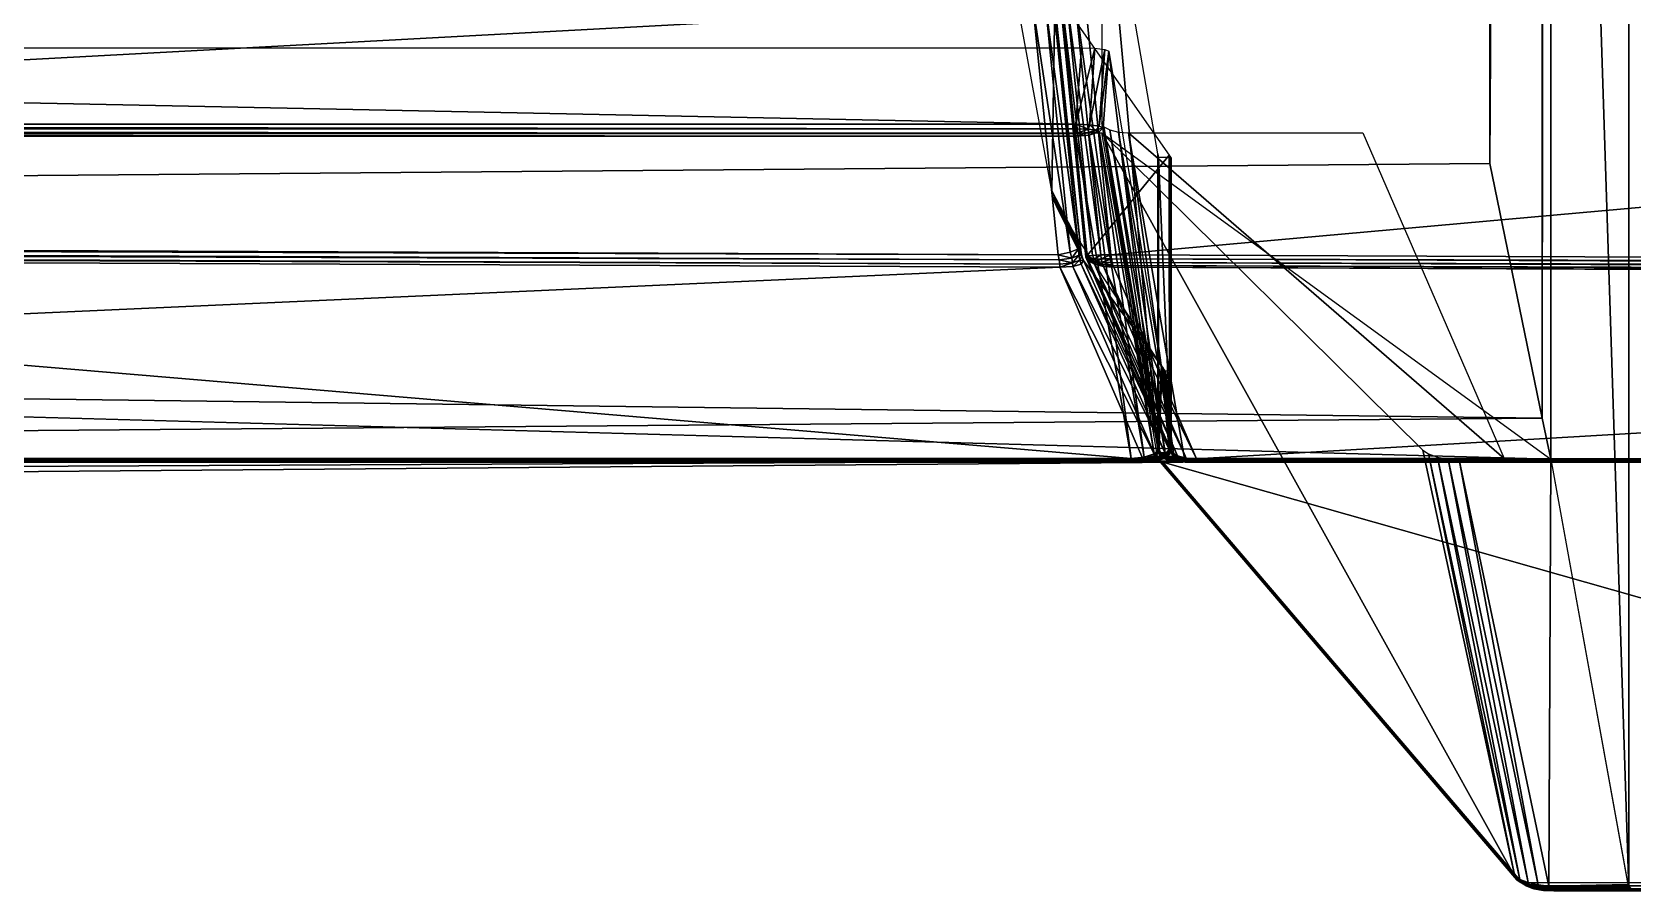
# Model space of a CAD drawing. Extents: x -2.99 to 2.93, y -1.11 to 1.11.
# Drawn here: x 1.1845 to 1.5378, y -1.1092 to -0.9196 of the extents above; entities that cross this region are included whole.
import ezdxf

# ---------------------------------------------------------------- set-up
doc = ezdxf.new("R2010")
doc.units = 0
doc.header["$MEASUREMENT"] = 0
doc.layers.get('0').update_dxf_attribs({"linetype": 'CONTINUOUS'})

msp = doc.modelspace()

# ---------------------------------------------------------------- linework, layer by layer
for points in [[(1.51971, 1.01383, 0.43063), (1.51779, 1.00484, 0.40855), (1.51779, -1.00484, 0.40855)], [(1.51971, 1.01383, 0.43063), (1.51779, -1.00484, 0.40855), (1.51971, -1.01383, 0.43063)], [(1.51779, 1.00484, 0.40855), (1.50624, 0.94859, 0.29176), (1.50624, -0.94859, 0.29176)], [(1.51779, 1.00484, 0.40855), (1.50624, -0.94859, 0.29176), (1.51779, -1.00484, 0.40855)], [(1.50624, 0.94859, 0.29176), (-1.17721, 0.97062, 0.34504), (-1.17721, -0.97062, 0.34504)], [(1.50624, 0.94859, 0.29176), (-1.17721, -0.97062, 0.34504), (1.50624, -0.94859, 0.29176)], [(1.5369, -1.10882, 0.59795), (1.5369, -0.67006, 0.59795), (1.51971, -0.57507, 0.43063)], [(1.5369, -1.10882, 0.59795), (1.51971, -0.57507, 0.43063), (1.51971, -1.01383, 0.43063)], [(1.77779, -1.10882, 1.03593), (1.77779, -0.67006, 1.03593), (1.5369, -0.67006, 0.59795)], [(1.77779, -1.10882, 1.03593), (1.5369, -0.67006, 0.59795), (1.5369, -1.10882, 0.59795)], [(0.4503, -0.76635, 1.88542), (2.13932, -0.93229, 1.33056), (0.44778, -0.74921, 1.87956)], [(0.44972, -0.76736, 1.88561), (2.14184, -0.94943, 1.33642), (0.4503, -0.76635, 1.88542)], [(0.45009, -0.76721, 1.88587), (2.14205, -0.94925, 1.33709), (0.45068, -0.76619, 1.88604)], [(0.4503, -0.76635, 1.88542), (2.14184, -0.94943, 1.33642), (2.13932, -0.93229, 1.33056)], [(2.13796, -0.95133, 1.33572), (0.44642, -0.76825, 1.88472), (0.40892, -0.76825, 1.87261)], [(2.13796, -0.95133, 1.33572), (0.40892, -0.76825, 1.87261), (2.10046, -0.95133, 1.32361)], [(0.44524, -0.76868, 1.88521), (2.14125, -0.95147, 1.33592), (0.44786, -0.76822, 1.88553)], [(0.44524, -0.76868, 1.88521), (2.13984, -0.95209, 1.33521), (2.14125, -0.95147, 1.33592)], [(0.44642, -0.76825, 1.88472), (2.14001, -0.95104, 1.3364), (0.44853, -0.76797, 1.88538)], [(0.44642, -0.76825, 1.88472), (2.13796, -0.95133, 1.33572), (2.14001, -0.95104, 1.3364)], [(0.44786, -0.76822, 1.88553), (2.14198, -0.95051, 1.33635), (0.44972, -0.76736, 1.88561)], [(0.44786, -0.76822, 1.88553), (2.14125, -0.95147, 1.33592), (2.14198, -0.95051, 1.33635)], [(0.44853, -0.76797, 1.88538), (2.14151, -0.95028, 1.3369), (0.45009, -0.76721, 1.88587)], [(0.44853, -0.76797, 1.88538), (2.14001, -0.95104, 1.3364), (2.14151, -0.95028, 1.3369)], [(0.44972, -0.76736, 1.88561), (2.14198, -0.95051, 1.33635), (2.14184, -0.94943, 1.33642)], [(0.45009, -0.76721, 1.88587), (2.14151, -0.95028, 1.3369), (2.14205, -0.94925, 1.33709)], [(2.10789, -0.97227, 1.28458), (0.43175, -0.7882, 1.83542), (0.43191, -0.7885, 1.83387)], [(2.10574, -0.97224, 1.28393), (0.43191, -0.7885, 1.83387), (0.43261, -0.78842, 1.83212)], [(2.10789, -0.97227, 1.28458), (0.43191, -0.7885, 1.83387), (2.10574, -0.97224, 1.28393)], [(2.10418, -0.97172, 1.28334), (0.43261, -0.78842, 1.83212), (0.43367, -0.78798, 1.83064)], [(2.10574, -0.97224, 1.28393), (0.43261, -0.78842, 1.83212), (2.10418, -0.97172, 1.28334)], [(2.03428, -0.91613, 1.29453), (2.10355, -0.97083, 1.28293), (0.43367, -0.78798, 1.83064)], [(2.10418, -0.97172, 1.28334), (0.43367, -0.78798, 1.83064), (2.10355, -0.97083, 1.28293)], [(1.43296, -1.01148, 0.59759), (1.43296, -0.94648, 0.59759), (1.42064, -0.87463, 0.43179)], [(1.43296, -1.01148, 0.59759), (1.42064, -0.87463, 0.43179), (1.42064, -0.93964, 0.43179)], [(0.45752, -0.96479, 1.37357), (1.40542, -0.91372, 1.32838), (0.45571, -0.90977, 1.3815)], [(1.41025, -0.91344, 1.3262), (1.40956, -0.95463, 1.30589), (1.40159, -0.91076, 1.30961)], [(0.45752, -0.96479, 1.37357), (1.41097, -0.96875, 1.32025), (1.40542, -0.91372, 1.32838)], [(1.40542, -0.91372, 1.32838), (1.41366, -0.96815, 1.3199), (1.40819, -0.91369, 1.32797)], [(1.40542, -0.91372, 1.32838), (1.41097, -0.96875, 1.32025), (1.41366, -0.96815, 1.3199)], [(1.40819, -0.91369, 1.32797), (1.41545, -0.96742, 1.31919), (1.40996, -0.91359, 1.32717)], [(1.40819, -0.91369, 1.32797), (1.41366, -0.96815, 1.3199), (1.41545, -0.96742, 1.31919)], [(1.41025, -0.91344, 1.3262), (1.41591, -0.96675, 1.31831), (1.40956, -0.95463, 1.30589)], [(1.40996, -0.91359, 1.32717), (1.41591, -0.96675, 1.31831), (1.41025, -0.91344, 1.3262)], [(1.40996, -0.91359, 1.32717), (1.41545, -0.96742, 1.31919), (1.41591, -0.96675, 1.31831)], [(1.41144, -0.91232, 1.32634), (1.41741, -0.96906, 1.31863), (1.41173, -0.9121, 1.32709)], [(1.4171, -0.96929, 1.31792), (1.41144, -0.91232, 1.32634), (1.43551, -0.94675, 1.20784)], [(1.41144, -0.91232, 1.32634), (1.4171, -0.96929, 1.31792), (1.41741, -0.96906, 1.31863)], [(1.41173, -0.9121, 1.32709), (1.41856, -0.96889, 1.31921), (1.41285, -0.91192, 1.32767)], [(1.41173, -0.9121, 1.32709), (1.41741, -0.96906, 1.31863), (1.41856, -0.96889, 1.31921)], [(1.41285, -0.91192, 1.32767), (1.42038, -0.9688, 1.31954), (1.41465, -0.9118, 1.328)], [(1.41285, -0.91192, 1.32767), (1.41856, -0.96889, 1.31921), (1.42038, -0.9688, 1.31954)], [(1.41465, -0.9118, 1.328), (1.4226, -0.9688, 1.3196), (1.41684, -0.91176, 1.32803)], [(1.41465, -0.9118, 1.328), (1.42038, -0.9688, 1.31954), (1.4226, -0.9688, 1.3196)], [(1.4226, -0.9688, 1.3196), (2.03, -0.91431, 1.29374), (1.41684, -0.91176, 1.32803)], [(1.4226, -0.9688, 1.3196), (2.10252, -0.97163, 1.28157), (2.03, -0.91431, 1.29374)], [(1.41491, -0.93995, 0.43263), (0.5832, -0.93995, 0.44939), (0.58444, -0.92304, 0.45584)], [(1.41491, -0.93995, 0.43263), (0.58444, -0.92304, 0.45584), (1.41615, -0.92304, 0.43908)], [(1.41491, -0.93995, 0.43263), (1.41615, -0.92304, 0.43908), (1.4191, -0.92314, 0.43925)], [(1.41491, -0.93995, 0.43263), (1.4191, -0.92314, 0.43925), (1.41786, -0.94005, 0.4328)], [(1.41786, -0.94005, 0.4328), (1.4191, -0.92314, 0.43925), (1.4213, -0.92342, 0.43985)], [(1.41786, -0.94005, 0.4328), (1.4213, -0.92342, 0.43985), (1.42006, -0.94033, 0.43341)], [(1.42006, -0.94033, 0.43341), (1.4213, -0.92342, 0.43985), (1.42215, -0.9238, 0.44072)], [(1.42006, -0.94033, 0.43341), (1.42215, -0.9238, 0.44072), (1.42091, -0.94071, 0.43427)], [(1.43304, -1.0117, 0.59809), (1.42091, -0.94071, 0.43427), (1.42215, -0.9238, 0.44072)], [(1.43304, -1.0117, 0.59809), (1.42215, -0.9238, 0.44072), (1.43369, -0.99383, 0.60147)], [(1.43296, -1.01148, 0.59759), (1.42064, -0.93964, 0.43179), (1.42109, -0.94048, 0.43178)], [(1.51971, -1.01383, 0.43063), (-1.19894, -1.03615, 0.4846), (-1.09267, -0.94183, 0.48246)], [(1.51971, -1.01383, 0.43063), (-1.09267, -0.94183, 0.48246), (1.42064, -0.94183, 0.43179)], [(0.58287, -0.94259, 0.45045), (1.42709, -1.01374, 0.59785), (0.56208, -1.01374, 0.61529)], [(1.4149, -0.94259, 0.43367), (0.58287, -0.94259, 0.45045), (0.58289, -0.94196, 0.44966)], [(0.58287, -0.94259, 0.45045), (1.4149, -0.94259, 0.43367), (1.42709, -1.01374, 0.59785)], [(1.41485, -0.94196, 0.43289), (0.58289, -0.94196, 0.44966), (0.58301, -0.94098, 0.44931)], [(1.4149, -0.94259, 0.43367), (0.58289, -0.94196, 0.44966), (1.41485, -0.94196, 0.43289)], [(1.41486, -0.94099, 0.4325), (0.58301, -0.94098, 0.44931), (0.5832, -0.93995, 0.44939)], [(1.41485, -0.94196, 0.43289), (0.58301, -0.94098, 0.44931), (1.41486, -0.94099, 0.4325)], [(1.41486, -0.94099, 0.4325), (0.5832, -0.93995, 0.44939), (1.41491, -0.93995, 0.43263)], [(1.41485, -0.94196, 0.43289), (1.41486, -0.94099, 0.4325), (1.41769, -0.94105, 0.43269)], [(1.41485, -0.94196, 0.43289), (1.41769, -0.94105, 0.43269), (1.41768, -0.94173, 0.43296)], [(1.4149, -0.94259, 0.43367), (1.41485, -0.94196, 0.43289), (1.41768, -0.94173, 0.43296)], [(1.41491, -0.93995, 0.43263), (1.41769, -0.94105, 0.43269), (1.41486, -0.94099, 0.4325)], [(1.4149, -0.94259, 0.43367), (1.41768, -0.94173, 0.43296), (1.41785, -0.94234, 0.43371)], [(1.42709, -1.01374, 0.59785), (1.4149, -0.94259, 0.43367), (1.41785, -0.94234, 0.43371)], [(1.41491, -0.93995, 0.43263), (1.41786, -0.94005, 0.4328), (1.41769, -0.94105, 0.43269)], [(1.41924, -0.94125, 0.43312), (1.41768, -0.94173, 0.43296), (1.41769, -0.94105, 0.43269)], [(1.42006, -0.94165, 0.43393), (1.41768, -0.94173, 0.43296), (1.41924, -0.94125, 0.43312)], [(1.42006, -0.94165, 0.43393), (1.41785, -0.94234, 0.43371), (1.41768, -0.94173, 0.43296)], [(1.41786, -0.94005, 0.4328), (1.41924, -0.94125, 0.43312), (1.41769, -0.94105, 0.43269)], [(1.42998, -1.01341, 0.5978), (1.41785, -0.94234, 0.43371), (1.42006, -0.94165, 0.43393)], [(1.42709, -1.01374, 0.59785), (1.41785, -0.94234, 0.43371), (1.42998, -1.01341, 0.5978)], [(1.41786, -0.94005, 0.4328), (1.42006, -0.94033, 0.43341), (1.41924, -0.94125, 0.43312)], [(1.42091, -0.94071, 0.43427), (1.41924, -0.94125, 0.43312), (1.42006, -0.94033, 0.43341)], [(1.42091, -0.94071, 0.43427), (1.42006, -0.94165, 0.43393), (1.41924, -0.94125, 0.43312)], [(1.43213, -1.01268, 0.59788), (1.42006, -0.94165, 0.43393), (1.42091, -0.94071, 0.43427)], [(1.42998, -1.01341, 0.5978), (1.42006, -0.94165, 0.43393), (1.43213, -1.01268, 0.59788)], [(1.42064, -0.94183, 0.43179), (1.49143, -1.01191, 0.43117), (1.51176, -1.10598, 0.60126)], [(1.42064, -0.94183, 0.43179), (1.51176, -1.10598, 0.60126), (1.43295, -1.01366, 0.59757)], [(1.43213, -1.01268, 0.59788), (1.42091, -0.94071, 0.43427), (1.43304, -1.0117, 0.59809)], [(1.43296, -1.01148, 0.59759), (1.42109, -0.94048, 0.43178), (1.4334, -1.01228, 0.5975)], [(1.4334, -1.01228, 0.5975), (1.42109, -0.94048, 0.43178), (1.42237, -0.94119, 0.43176)], [(1.4334, -1.01228, 0.5975), (1.42237, -0.94119, 0.43176), (1.43467, -1.01299, 0.59747)], [(1.43467, -1.01299, 0.59747), (1.42237, -0.94119, 0.43176), (1.42427, -0.94166, 0.43172)], [(1.43467, -1.01299, 0.59747), (1.42427, -0.94166, 0.43172), (1.43658, -1.0135, 0.59751)], [(1.43658, -1.0135, 0.59751), (1.42427, -0.94166, 0.43172), (1.42652, -0.94183, 0.43167)], [(1.42652, -0.94183, 0.43167), (1.47818, -0.94183, 0.43063), (1.50941, -1.01374, 0.59619)], [(1.42652, -0.94183, 0.43167), (1.50941, -1.01374, 0.59619), (1.43884, -1.01374, 0.59762)], [(1.43658, -1.0135, 0.59751), (1.42652, -0.94183, 0.43167), (1.43884, -1.01374, 0.59762)], [(1.4171, -0.96929, 1.31792), (1.43551, -0.94675, 1.20784), (1.43558, -1.01161, 1.20784)], [(1.43301, -1.01186, 0.59858), (1.43301, -0.9468, 0.59847), (1.43296, -0.94648, 0.59759)], [(1.43301, -1.01186, 0.59858), (1.43296, -0.94648, 0.59759), (1.43296, -1.01148, 0.59759)], [(1.43558, -1.01161, 1.20784), (1.43551, -0.94675, 1.20784), (1.43566, -0.94696, 1.20697)], [(1.51779, -1.00484, 0.40855), (1.50624, -0.94859, 0.29176), (-1.17721, -0.97062, 0.34504)], [(1.43306, -1.01218, 0.59965), (1.43306, -0.94706, 0.5995), (1.43301, -0.9468, 0.59847)], [(1.43306, -1.01218, 0.59965), (1.43301, -0.9468, 0.59847), (1.43301, -1.01186, 0.59858)], [(1.43309, -1.0124, 0.60064), (1.43309, -0.94724, 0.60053), (1.43306, -0.94706, 0.5995)], [(1.43309, -1.0124, 0.60064), (1.43306, -0.94706, 0.5995), (1.43306, -1.01218, 0.59965)], [(1.43311, -1.01247, 0.6014), (1.43311, -0.9473, 0.6014), (1.43309, -0.94724, 0.60053)], [(1.43311, -1.01247, 0.6014), (1.43309, -0.94724, 0.60053), (1.43309, -1.0124, 0.60064)], [(1.43589, -1.01247, 1.20403), (1.43589, -0.9473, 1.20403), (1.43311, -0.9473, 0.6014)], [(1.43589, -1.01247, 1.20403), (1.43311, -0.9473, 0.6014), (1.43311, -1.01247, 0.6014)], [(1.43558, -1.01161, 1.20784), (1.43566, -0.94696, 1.20697), (1.4357, -1.01181, 1.20697)], [(1.4357, -1.01181, 1.20697), (1.43566, -0.94696, 1.20697), (1.43578, -0.94714, 1.20594)], [(1.4357, -1.01181, 1.20697), (1.43578, -0.94714, 1.20594), (1.4358, -1.01204, 1.20594)], [(1.4358, -1.01204, 1.20594), (1.43578, -0.94714, 1.20594), (1.43586, -0.94726, 1.20491)], [(1.4358, -1.01204, 1.20594), (1.43586, -0.94726, 1.20491), (1.43587, -1.01227, 1.20491)], [(1.43587, -1.01227, 1.20491), (1.43586, -0.94726, 1.20491), (1.43589, -0.9473, 1.20403)], [(1.43587, -1.01227, 1.20491), (1.43589, -0.9473, 1.20403), (1.43589, -1.01247, 1.20403)], [(1.41596, -0.9678, 1.31759), (1.40986, -0.956, 1.30551), (1.40956, -0.95463, 1.30589)], [(1.41596, -0.9678, 1.31759), (1.40956, -0.95463, 1.30589), (1.41591, -0.96675, 1.31831)], [(1.41619, -0.969, 1.31677), (1.41021, -0.9572, 1.30469), (1.40986, -0.956, 1.30551)], [(1.41619, -0.969, 1.31677), (1.40986, -0.956, 1.30551), (1.41596, -0.9678, 1.31759)], [(1.41654, -0.97003, 1.31605), (1.41051, -0.95791, 1.30365), (1.41021, -0.9572, 1.30469)], [(1.41654, -0.97003, 1.31605), (1.41021, -0.9572, 1.30469), (1.41619, -0.969, 1.31677)], [(1.41654, -0.97003, 1.31605), (1.43418, -0.9938, 1.2048), (1.41051, -0.95791, 1.30365)], [(1.41097, -0.96875, 1.32025), (0.45752, -0.96479, 1.37357), (0.45779, -0.96588, 1.37317)], [(1.41097, -0.96875, 1.32025), (0.45779, -0.96588, 1.37317), (1.41123, -0.96984, 1.31983)], [(1.41123, -0.96984, 1.31983), (0.45779, -0.96588, 1.37317), (0.45791, -0.96686, 1.37238)], [(1.41123, -0.96984, 1.31983), (0.45791, -0.96686, 1.37238), (1.41137, -0.97083, 1.31905)], [(1.41137, -0.97083, 1.31905), (0.45791, -0.96686, 1.37238), (0.45791, -0.9675, 1.37145)], [(1.41137, -0.97083, 1.31905), (0.45791, -0.9675, 1.37145), (1.41136, -0.97147, 1.31812)], [(1.41545, -0.96742, 1.31919), (1.41366, -0.96815, 1.3199), (1.41397, -0.96949, 1.31939)], [(1.41545, -0.96742, 1.31919), (1.41397, -0.96949, 1.31939), (1.41556, -0.96881, 1.31864)], [(1.41591, -0.96675, 1.31831), (1.41545, -0.96742, 1.31919), (1.41556, -0.96881, 1.31864)], [(1.41591, -0.96675, 1.31831), (1.41556, -0.96881, 1.31864), (1.41596, -0.9678, 1.31759)], [(1.41619, -0.969, 1.31677), (1.41596, -0.9678, 1.31759), (1.41556, -0.96881, 1.31864)], [(1.51779, -1.00484, 0.40855), (-1.17721, -0.97062, 0.34504), (-1.19561, -1.02711, 0.46241)], [(1.41097, -0.96875, 1.32025), (1.41397, -0.96949, 1.31939), (1.41366, -0.96815, 1.3199)], [(1.41097, -0.96875, 1.32025), (1.41123, -0.96984, 1.31983), (1.41397, -0.96949, 1.31939)], [(1.41123, -0.96984, 1.31983), (1.41414, -0.97055, 1.31861), (1.41397, -0.96949, 1.31939)], [(1.41123, -0.96984, 1.31983), (1.41137, -0.97083, 1.31905), (1.41414, -0.97055, 1.31861)], [(1.41136, -0.97147, 1.31812), (1.41418, -0.97131, 1.31758), (1.41414, -0.97055, 1.31861)], [(1.41136, -0.97147, 1.31812), (1.41414, -0.97055, 1.31861), (1.41137, -0.97083, 1.31905)], [(1.41136, -0.97147, 1.31812), (1.43254, -1.01345, 1.20796), (1.41418, -0.97131, 1.31758)], [(1.41136, -0.97147, 1.31812), (1.42967, -1.0138, 1.20802), (1.43254, -1.01345, 1.20796)], [(1.41556, -0.96881, 1.31864), (1.41397, -0.96949, 1.31939), (1.41414, -0.97055, 1.31861)], [(1.41556, -0.96881, 1.31864), (1.41414, -0.97055, 1.31861), (1.41576, -0.96994, 1.31785)], [(1.41418, -0.97131, 1.31758), (1.41576, -0.96994, 1.31785), (1.41414, -0.97055, 1.31861)], [(1.41418, -0.97131, 1.31758), (1.41605, -0.97079, 1.31683), (1.41576, -0.96994, 1.31785)], [(1.41418, -0.97131, 1.31758), (1.43463, -1.01272, 1.20776), (1.41605, -0.97079, 1.31683)], [(1.41418, -0.97131, 1.31758), (1.43254, -1.01345, 1.20796), (1.43463, -1.01272, 1.20776)], [(1.41619, -0.969, 1.31677), (1.41556, -0.96881, 1.31864), (1.41576, -0.96994, 1.31785)], [(1.41654, -0.97003, 1.31605), (1.41619, -0.969, 1.31677), (1.41576, -0.96994, 1.31785)], [(1.41654, -0.97003, 1.31605), (1.41576, -0.96994, 1.31785), (1.41605, -0.97079, 1.31683)], [(1.41605, -0.97079, 1.31683), (1.43546, -1.01176, 1.20746), (1.41654, -0.97003, 1.31605)], [(1.41605, -0.97079, 1.31683), (1.43463, -1.01272, 1.20776), (1.43546, -1.01176, 1.20746)], [(1.41654, -0.97003, 1.31605), (1.43546, -1.01176, 1.20746), (1.43418, -0.9938, 1.2048)], [(1.4171, -0.96929, 1.31792), (1.41804, -0.96989, 1.31855), (1.41741, -0.96906, 1.31863)], [(1.4171, -0.96929, 1.31792), (1.41765, -0.9701, 1.31782), (1.41804, -0.96989, 1.31855)], [(1.4171, -0.96929, 1.31792), (1.43558, -1.01161, 1.20784), (1.43603, -1.01243, 1.20785)], [(1.4171, -0.96929, 1.31792), (1.43603, -1.01243, 1.20785), (1.41765, -0.9701, 1.31782)], [(1.41741, -0.96906, 1.31863), (1.41897, -0.96971, 1.31901), (1.41856, -0.96889, 1.31921)], [(1.41741, -0.96906, 1.31863), (1.41804, -0.96989, 1.31855), (1.41897, -0.96971, 1.31901)], [(1.41765, -0.9701, 1.31782), (1.41915, -0.97048, 1.31841), (1.41804, -0.96989, 1.31855)], [(1.41765, -0.9701, 1.31782), (1.419, -0.97081, 1.31769), (1.41915, -0.97048, 1.31841)], [(1.41765, -0.9701, 1.31782), (1.43603, -1.01243, 1.20785), (1.43731, -1.01313, 1.20778)], [(1.41765, -0.9701, 1.31782), (1.43731, -1.01313, 1.20778), (1.419, -0.97081, 1.31769)], [(1.41804, -0.96989, 1.31855), (1.41952, -0.9702, 1.3188), (1.41897, -0.96971, 1.31901)], [(1.41804, -0.96989, 1.31855), (1.41915, -0.97048, 1.31841), (1.41952, -0.9702, 1.3188)], [(1.42038, -0.9688, 1.31954), (1.41856, -0.96889, 1.31921), (1.41897, -0.96971, 1.31901)], [(1.42038, -0.9688, 1.31954), (1.41897, -0.96971, 1.31901), (1.42046, -0.96968, 1.31928)], [(1.42046, -0.96968, 1.31928), (1.41897, -0.96971, 1.31901), (1.41952, -0.9702, 1.3188)], [(1.42097, -0.97131, 1.31757), (1.41915, -0.97048, 1.31841), (1.419, -0.97081, 1.31769)], [(1.419, -0.97081, 1.31769), (1.43731, -1.01313, 1.20778), (1.43924, -1.01361, 1.20766)], [(1.419, -0.97081, 1.31769), (1.43924, -1.01361, 1.20766), (1.42097, -0.97131, 1.31757)], [(1.42074, -0.97088, 1.31834), (1.41952, -0.9702, 1.3188), (1.41915, -0.97048, 1.31841)], [(1.42097, -0.97131, 1.31757), (1.42074, -0.97088, 1.31834), (1.41915, -0.97048, 1.31841)], [(1.42046, -0.96968, 1.31928), (1.41952, -0.9702, 1.3188), (1.42071, -0.97035, 1.31888)], [(1.42074, -0.97088, 1.31834), (1.42071, -0.97035, 1.31888), (1.41952, -0.9702, 1.3188)], [(1.4226, -0.9688, 1.3196), (1.42038, -0.9688, 1.31954), (1.42046, -0.96968, 1.31928)], [(1.4226, -0.9688, 1.3196), (1.42046, -0.96968, 1.31928), (1.42273, -0.96965, 1.31937)], [(1.42273, -0.96965, 1.31937), (1.42046, -0.96968, 1.31928), (1.42071, -0.97035, 1.31888)], [(1.42273, -0.96965, 1.31937), (1.42071, -0.97035, 1.31888), (1.42289, -0.97047, 1.31888)], [(1.42307, -0.97112, 1.31821), (1.42289, -0.97047, 1.31888), (1.42071, -0.97035, 1.31888)], [(1.42307, -0.97112, 1.31821), (1.42071, -0.97035, 1.31888), (1.42074, -0.97088, 1.31834)], [(1.42323, -0.97152, 1.31746), (1.42307, -0.97112, 1.31821), (1.42074, -0.97088, 1.31834)], [(1.42323, -0.97152, 1.31746), (1.42074, -0.97088, 1.31834), (1.42097, -0.97131, 1.31757)], [(1.42097, -0.97131, 1.31757), (1.43924, -1.01361, 1.20766), (1.44152, -1.0138, 1.20749)], [(1.42097, -0.97131, 1.31757), (1.44152, -1.0138, 1.20749), (1.42323, -0.97152, 1.31746)], [(2.10252, -0.97163, 1.28157), (1.4226, -0.9688, 1.3196), (1.42273, -0.96965, 1.31937)], [(2.10252, -0.97163, 1.28157), (1.42273, -0.96965, 1.31937), (2.10578, -0.97247, 1.28114)], [(2.10578, -0.97247, 1.28114), (1.42273, -0.96965, 1.31937), (1.42289, -0.97047, 1.31888)], [(2.10578, -0.97247, 1.28114), (1.42289, -0.97047, 1.31888), (2.10952, -0.97329, 1.28044)], [(2.10952, -0.97329, 1.28044), (1.42289, -0.97047, 1.31888), (1.42307, -0.97112, 1.31821)], [(2.10952, -0.97329, 1.28044), (1.42307, -0.97112, 1.31821), (2.11318, -0.97396, 1.27959)], [(2.11318, -0.97396, 1.27959), (1.42307, -0.97112, 1.31821), (1.42323, -0.97152, 1.31746)], [(1.43304, -1.0117, 0.59809), (1.43369, -0.99383, 0.60147), (1.43376, -0.99422, 0.60263)], [(1.43304, -1.0117, 0.59809), (1.43376, -0.99422, 0.60263), (1.4331, -1.01208, 0.59924)], [(1.4331, -1.01208, 0.59924), (1.43376, -0.99422, 0.60263), (1.43381, -0.99451, 0.60399)], [(1.4331, -1.01208, 0.59924), (1.43381, -0.99451, 0.60399), (1.43316, -1.01236, 0.60061)], [(1.43316, -1.01236, 0.60061), (1.43381, -0.99451, 0.60399), (1.43383, -0.99461, 0.60521)], [(1.43316, -1.01236, 0.60061), (1.43383, -0.99461, 0.60521), (1.43318, -1.01247, 0.60183)], [(1.43557, -1.01247, 1.13562), (1.43318, -1.01247, 0.60183), (1.43383, -0.99461, 0.60521)], [(1.43557, -1.01247, 1.13562), (1.43383, -0.99461, 0.60521), (1.43557, -0.99421, 1.13562)], [(1.4356, -1.01198, 1.20627), (1.43442, -0.99413, 1.20363), (1.43418, -0.9938, 1.2048)], [(1.4356, -1.01198, 1.20627), (1.43418, -0.9938, 1.2048), (1.43546, -1.01176, 1.20746)], [(1.43571, -1.01224, 1.2049), (1.43462, -0.99436, 1.20225), (1.43442, -0.99413, 1.20363)], [(1.43571, -1.01224, 1.2049), (1.43442, -0.99413, 1.20363), (1.4356, -1.01198, 1.20627)], [(1.43576, -1.01247, 1.20371), (1.43474, -0.99444, 1.20104), (1.43462, -0.99436, 1.20225)], [(1.43576, -1.01247, 1.20371), (1.43462, -0.99436, 1.20225), (1.43571, -1.01224, 1.2049)], [(1.43576, -1.01247, 1.20371), (1.43568, -0.99424, 1.18561), (1.43474, -0.99444, 1.20104)], [(1.43557, -1.01247, 1.13562), (1.43557, -0.99421, 1.13562), (1.43558, -0.99421, 1.13689)], [(1.43557, -1.01247, 1.13562), (1.43558, -0.99421, 1.13689), (1.43558, -1.01247, 1.13689)], [(1.43558, -1.01247, 1.13689), (1.43558, -0.99421, 1.13689), (1.43558, -0.99421, 1.13816)], [(1.43558, -1.01247, 1.13689), (1.43558, -0.99421, 1.13816), (1.43558, -1.01247, 1.13816)], [(1.43558, -1.01247, 1.13816), (1.43558, -0.99421, 1.13816), (1.43559, -0.99421, 1.13943)], [(1.43558, -1.01247, 1.13816), (1.43559, -0.99421, 1.13943), (1.43559, -1.01247, 1.13943)], [(1.43578, -1.01247, 1.1818), (1.43559, -1.01247, 1.13943), (1.43559, -0.99421, 1.13943)], [(1.43578, -1.01247, 1.1818), (1.43559, -0.99421, 1.13943), (1.43578, -0.99421, 1.1818)], [(1.4358, -1.01247, 1.18434), (1.43571, -0.99423, 1.18434), (1.43568, -0.99424, 1.18561)], [(1.43576, -1.01247, 1.20371), (1.4358, -1.01247, 1.18561), (1.43568, -0.99424, 1.18561)], [(1.4358, -1.01247, 1.18434), (1.43568, -0.99424, 1.18561), (1.4358, -1.01247, 1.18561)], [(1.43579, -1.01247, 1.18307), (1.43575, -0.99422, 1.18307), (1.43571, -0.99423, 1.18434)], [(1.43579, -1.01247, 1.18307), (1.43571, -0.99423, 1.18434), (1.4358, -1.01247, 1.18434)], [(1.43578, -1.01247, 1.1818), (1.43578, -0.99421, 1.1818), (1.43575, -0.99422, 1.18307)], [(1.43578, -1.01247, 1.1818), (1.43575, -0.99422, 1.18307), (1.43579, -1.01247, 1.18307)], [(1.51971, -1.01383, 0.43063), (1.51779, -1.00484, 0.40855), (-1.19561, -1.02711, 0.46241)], [(1.51971, -1.01383, 0.43063), (-1.19561, -1.02711, 0.46241), (-1.19894, -1.03615, 0.4846)], [(0.47177, -1.01415, 1.25016), (1.42967, -1.0138, 1.20802), (0.47159, -1.0138, 1.25132)], [(0.47177, -1.01415, 1.25016), (1.42978, -1.01414, 1.20686), (1.42967, -1.0138, 1.20802)], [(1.42713, -1.01411, 0.59899), (0.56192, -1.01411, 0.61644), (0.56208, -1.01374, 0.61529)], [(1.42713, -1.01411, 0.59899), (0.56208, -1.01374, 0.61529), (1.42709, -1.01374, 0.59785)], [(1.42709, -1.01374, 0.59785), (1.42998, -1.01341, 0.5978), (1.43015, -1.0138, 0.59903)], [(1.42709, -1.01374, 0.59785), (1.43015, -1.0138, 0.59903), (1.42713, -1.01411, 0.59899)], [(1.42718, -1.01439, 0.60034), (1.42713, -1.01411, 0.59899), (1.43015, -1.0138, 0.59903)], [(1.42718, -1.01439, 0.60034), (1.43015, -1.0138, 0.59903), (1.4302, -1.01406, 0.60032)], [(1.42967, -1.0138, 1.20802), (1.4328, -1.01381, 1.20666), (1.43254, -1.01345, 1.20796)], [(1.42967, -1.0138, 1.20802), (1.42978, -1.01414, 1.20686), (1.4328, -1.01381, 1.20666)], [(1.42978, -1.01414, 1.20686), (1.43292, -1.01407, 1.20536), (1.4328, -1.01381, 1.20666)], [(1.42998, -1.01341, 0.5978), (1.43213, -1.01268, 0.59788), (1.43214, -1.01312, 0.59911)], [(1.42998, -1.01341, 0.5978), (1.43214, -1.01312, 0.59911), (1.43015, -1.0138, 0.59903)], [(1.43227, -1.01347, 0.60173), (1.43012, -1.0142, 0.60162), (1.4302, -1.01406, 0.60032)], [(1.43258, -1.0142, 1.13578), (1.43012, -1.0142, 0.60162), (1.43227, -1.01347, 0.60173)], [(1.43214, -1.01312, 0.59911), (1.4302, -1.01406, 0.60032), (1.43015, -1.0138, 0.59903)], [(1.43214, -1.01312, 0.59911), (1.43219, -1.01338, 0.60041), (1.4302, -1.01406, 0.60032)], [(1.43227, -1.01347, 0.60173), (1.4302, -1.01406, 0.60032), (1.43219, -1.01338, 0.60041)], [(1.43304, -1.0117, 0.59809), (1.43214, -1.01312, 0.59911), (1.43213, -1.01268, 0.59788)], [(1.43304, -1.0117, 0.59809), (1.4331, -1.01208, 0.59924), (1.43214, -1.01312, 0.59911)], [(1.4331, -1.01208, 0.59924), (1.43219, -1.01338, 0.60041), (1.43214, -1.01312, 0.59911)], [(1.4331, -1.01208, 0.59924), (1.43316, -1.01236, 0.60061), (1.43219, -1.01338, 0.60041)], [(1.43318, -1.01247, 0.60183), (1.43219, -1.01338, 0.60041), (1.43316, -1.01236, 0.60061)], [(1.43318, -1.01247, 0.60183), (1.43227, -1.01347, 0.60173), (1.43219, -1.01338, 0.60041)], [(1.4347, -1.01347, 1.13569), (1.43227, -1.01347, 0.60173), (1.43318, -1.01247, 0.60183)], [(1.43463, -1.01272, 1.20776), (1.43254, -1.01345, 1.20796), (1.4328, -1.01381, 1.20666)], [(1.43258, -1.0142, 1.13578), (1.4347, -1.01347, 1.13569), (1.43465, -1.0135, 1.13694)], [(1.43258, -1.0142, 1.13578), (1.43465, -1.0135, 1.13694), (1.43269, -1.01418, 1.13702)], [(1.43472, -1.01347, 1.13951), (1.43259, -1.0142, 1.13961), (1.4327, -1.01418, 1.1383)], [(1.43279, -1.0142, 1.18197), (1.43259, -1.0142, 1.13961), (1.43472, -1.01347, 1.13951)], [(1.43465, -1.0135, 1.13694), (1.4327, -1.01418, 1.1383), (1.43269, -1.01418, 1.13702)], [(1.43472, -1.01347, 1.13951), (1.4327, -1.01418, 1.1383), (1.43466, -1.0135, 1.13821)], [(1.43465, -1.0135, 1.13694), (1.43466, -1.0135, 1.13821), (1.4327, -1.01418, 1.1383)], [(1.43279, -1.0142, 1.18197), (1.43491, -1.01347, 1.18188), (1.43487, -1.0135, 1.18313)], [(1.43279, -1.0142, 1.18197), (1.43472, -1.01347, 1.13951), (1.43491, -1.01347, 1.18188)], [(1.43279, -1.0142, 1.18197), (1.43487, -1.0135, 1.18313), (1.43291, -1.01418, 1.18321)], [(1.43463, -1.01272, 1.20776), (1.4328, -1.01381, 1.20666), (1.43474, -1.0131, 1.20647)], [(1.43292, -1.01407, 1.20536), (1.43474, -1.0131, 1.20647), (1.4328, -1.01381, 1.20666)], [(1.43493, -1.01347, 1.1857), (1.43281, -1.0142, 1.1858), (1.43291, -1.01418, 1.18449)], [(1.43287, -1.0142, 1.2041), (1.43281, -1.0142, 1.1858), (1.43493, -1.01347, 1.1857)], [(1.43287, -1.0142, 1.2041), (1.43495, -1.01347, 1.20389), (1.43485, -1.01335, 1.20516)], [(1.43287, -1.0142, 1.2041), (1.43485, -1.01335, 1.20516), (1.43292, -1.01407, 1.20536)], [(1.43287, -1.0142, 1.2041), (1.43493, -1.01347, 1.1857), (1.43495, -1.01347, 1.20389)], [(1.43493, -1.01347, 1.1857), (1.43291, -1.01418, 1.18449), (1.43487, -1.0135, 1.1844)], [(1.43487, -1.0135, 1.1844), (1.43291, -1.01418, 1.18449), (1.43291, -1.01418, 1.18321)], [(1.43487, -1.0135, 1.1844), (1.43291, -1.01418, 1.18321), (1.43487, -1.0135, 1.18313)], [(1.43292, -1.01407, 1.20536), (1.43485, -1.01335, 1.20516), (1.43474, -1.0131, 1.20647)], [(1.43295, -1.01366, 0.59757), (1.51176, -1.10598, 0.60126), (1.51186, -1.10632, 0.60214)], [(1.43295, -1.01366, 0.59757), (1.51186, -1.10632, 0.60214), (1.43309, -1.01398, 0.59845)], [(1.43296, -1.01148, 0.59759), (1.4334, -1.01228, 0.5975), (1.43367, -1.01268, 0.59855)], [(1.43296, -1.01148, 0.59759), (1.43367, -1.01268, 0.59855), (1.43301, -1.01186, 0.59858)], [(1.43301, -1.01186, 0.59858), (1.43367, -1.01268, 0.59855), (1.43372, -1.01298, 0.59956)], [(1.43301, -1.01186, 0.59858), (1.43372, -1.01298, 0.59956), (1.43306, -1.01218, 0.59965)], [(1.43309, -1.0124, 0.60064), (1.43306, -1.01218, 0.59965), (1.43372, -1.01298, 0.59956)], [(1.43311, -1.01247, 0.6014), (1.43309, -1.0124, 0.60064), (1.43375, -1.01315, 0.60049)], [(1.43309, -1.0124, 0.60064), (1.43372, -1.01298, 0.59956), (1.43375, -1.01315, 0.60049)], [(1.43311, -1.01247, 0.6014), (1.43375, -1.01315, 0.60049), (1.43355, -1.01325, 0.60138)], [(1.43589, -1.01247, 1.20403), (1.43311, -1.01247, 0.6014), (1.43355, -1.01325, 0.60138)], [(1.4347, -1.01347, 1.13569), (1.43318, -1.01247, 0.60183), (1.43557, -1.01247, 1.13562)], [(1.4334, -1.01228, 0.5975), (1.43467, -1.01299, 0.59747), (1.43473, -1.01335, 0.59849)], [(1.4334, -1.01228, 0.5975), (1.43473, -1.01335, 0.59849), (1.43367, -1.01268, 0.59855)], [(1.43589, -1.01247, 1.20403), (1.43355, -1.01325, 0.60138), (1.43633, -1.01325, 1.20397)], [(1.43355, -1.01325, 0.60138), (1.43375, -1.01315, 0.60049), (1.43481, -1.01381, 0.60043)], [(1.43355, -1.01325, 0.60138), (1.43481, -1.01381, 0.60043), (1.43483, -1.01391, 0.60135)], [(1.43633, -1.01325, 1.20397), (1.43355, -1.01325, 0.60138), (1.43483, -1.01391, 0.60135)], [(1.43367, -1.01268, 0.59855), (1.43473, -1.01335, 0.59849), (1.43478, -1.01364, 0.59948)], [(1.43367, -1.01268, 0.59855), (1.43478, -1.01364, 0.59948), (1.43372, -1.01298, 0.59956)], [(1.43375, -1.01315, 0.60049), (1.43372, -1.01298, 0.59956), (1.43478, -1.01364, 0.59948)], [(1.43375, -1.01315, 0.60049), (1.43478, -1.01364, 0.59948), (1.43481, -1.01381, 0.60043)], [(1.43546, -1.01176, 1.20746), (1.43463, -1.01272, 1.20776), (1.43474, -1.0131, 1.20647)], [(1.43557, -1.01247, 1.13562), (1.43558, -1.01247, 1.13689), (1.43465, -1.0135, 1.13694)], [(1.43557, -1.01247, 1.13562), (1.43465, -1.0135, 1.13694), (1.4347, -1.01347, 1.13569)], [(1.43558, -1.01247, 1.13689), (1.43466, -1.0135, 1.13821), (1.43465, -1.0135, 1.13694)], [(1.43558, -1.01247, 1.13689), (1.43558, -1.01247, 1.13816), (1.43466, -1.0135, 1.13821)], [(1.43559, -1.01247, 1.13943), (1.43472, -1.01347, 1.13951), (1.43466, -1.0135, 1.13821)], [(1.43559, -1.01247, 1.13943), (1.43466, -1.0135, 1.13821), (1.43558, -1.01247, 1.13816)], [(1.43658, -1.0135, 0.59751), (1.43473, -1.01335, 0.59849), (1.43467, -1.01299, 0.59747)], [(1.43491, -1.01347, 1.18188), (1.43472, -1.01347, 1.13951), (1.43559, -1.01247, 1.13943)], [(1.43658, -1.0135, 0.59751), (1.4366, -1.01376, 0.59849), (1.43473, -1.01335, 0.59849)], [(1.4366, -1.01376, 0.59849), (1.43478, -1.01364, 0.59948), (1.43473, -1.01335, 0.59849)], [(1.43546, -1.01176, 1.20746), (1.43474, -1.0131, 1.20647), (1.4356, -1.01198, 1.20627)], [(1.43571, -1.01224, 1.2049), (1.4356, -1.01198, 1.20627), (1.43474, -1.0131, 1.20647)], [(1.43571, -1.01224, 1.2049), (1.43474, -1.0131, 1.20647), (1.43485, -1.01335, 1.20516)], [(1.43668, -1.01418, 0.60038), (1.43481, -1.01381, 0.60043), (1.43478, -1.01364, 0.59948)], [(1.43668, -1.01418, 0.60038), (1.43478, -1.01364, 0.59948), (1.43664, -1.01403, 0.59944)], [(1.4366, -1.01376, 0.59849), (1.43664, -1.01403, 0.59944), (1.43478, -1.01364, 0.59948)], [(1.43674, -1.01435, 0.60132), (1.43483, -1.01391, 0.60135), (1.43481, -1.01381, 0.60043)], [(1.43674, -1.01435, 0.60132), (1.43481, -1.01381, 0.60043), (1.43668, -1.01418, 0.60038)], [(1.43633, -1.01325, 1.20397), (1.43483, -1.01391, 0.60135), (1.43761, -1.01391, 1.20389)], [(1.43576, -1.01247, 1.20371), (1.43571, -1.01224, 1.2049), (1.43485, -1.01335, 1.20516)], [(1.43576, -1.01247, 1.20371), (1.43485, -1.01335, 1.20516), (1.43495, -1.01347, 1.20389)], [(1.4358, -1.01247, 1.18561), (1.43493, -1.01347, 1.1857), (1.43487, -1.0135, 1.1844)], [(1.4358, -1.01247, 1.18561), (1.43487, -1.0135, 1.1844), (1.4358, -1.01247, 1.18434)], [(1.43578, -1.01247, 1.1818), (1.43579, -1.01247, 1.18307), (1.43487, -1.0135, 1.18313)], [(1.43578, -1.01247, 1.1818), (1.43487, -1.0135, 1.18313), (1.43491, -1.01347, 1.18188)], [(1.43579, -1.01247, 1.18307), (1.4358, -1.01247, 1.18434), (1.43487, -1.0135, 1.1844)], [(1.43579, -1.01247, 1.18307), (1.43487, -1.0135, 1.1844), (1.43487, -1.0135, 1.18313)], [(1.43491, -1.01347, 1.18188), (1.43559, -1.01247, 1.13943), (1.43578, -1.01247, 1.1818)], [(1.43495, -1.01347, 1.20389), (1.43493, -1.01347, 1.1857), (1.4358, -1.01247, 1.18561)], [(1.43495, -1.01347, 1.20389), (1.4358, -1.01247, 1.18561), (1.43576, -1.01247, 1.20371)], [(1.43558, -1.01161, 1.20784), (1.4357, -1.01181, 1.20697), (1.43636, -1.0127, 1.20687)], [(1.43558, -1.01161, 1.20784), (1.43636, -1.0127, 1.20687), (1.43603, -1.01243, 1.20785)], [(1.4357, -1.01181, 1.20697), (1.4358, -1.01204, 1.20594), (1.43646, -1.01293, 1.2059)], [(1.4357, -1.01181, 1.20697), (1.43646, -1.01293, 1.2059), (1.43636, -1.0127, 1.20687)], [(1.43587, -1.01227, 1.20491), (1.43646, -1.01293, 1.2059), (1.4358, -1.01204, 1.20594)], [(1.43589, -1.01247, 1.20403), (1.43652, -1.01311, 1.20493), (1.43587, -1.01227, 1.20491)], [(1.43587, -1.01227, 1.20491), (1.43652, -1.01311, 1.20493), (1.43646, -1.01293, 1.2059)], [(1.43589, -1.01247, 1.20403), (1.43633, -1.01325, 1.20397), (1.43652, -1.01311, 1.20493)], [(1.43603, -1.01243, 1.20785), (1.43636, -1.0127, 1.20687), (1.43743, -1.01341, 1.20682)], [(1.43603, -1.01243, 1.20785), (1.43743, -1.01341, 1.20682), (1.43731, -1.01313, 1.20778)], [(1.43633, -1.01325, 1.20397), (1.43758, -1.0138, 1.20487), (1.43652, -1.01311, 1.20493)], [(1.43633, -1.01325, 1.20397), (1.43761, -1.01391, 1.20389), (1.43758, -1.0138, 1.20487)], [(1.43636, -1.0127, 1.20687), (1.43646, -1.01293, 1.2059), (1.43753, -1.01365, 1.20584)], [(1.43636, -1.0127, 1.20687), (1.43753, -1.01365, 1.20584), (1.43743, -1.01341, 1.20682)], [(1.43652, -1.01311, 1.20493), (1.43753, -1.01365, 1.20584), (1.43646, -1.01293, 1.2059)], [(1.43652, -1.01311, 1.20493), (1.43758, -1.0138, 1.20487), (1.43753, -1.01365, 1.20584)], [(1.43884, -1.01374, 0.59762), (1.4366, -1.01376, 0.59849), (1.43658, -1.0135, 0.59751)], [(1.43884, -1.01374, 0.59762), (1.43887, -1.01403, 0.59844), (1.4366, -1.01376, 0.59849)], [(1.43887, -1.01403, 0.59844), (1.43664, -1.01403, 0.59944), (1.4366, -1.01376, 0.59849)], [(1.43924, -1.01361, 1.20766), (1.43731, -1.01313, 1.20778), (1.43743, -1.01341, 1.20682)], [(1.43924, -1.01361, 1.20766), (1.43743, -1.01341, 1.20682), (1.43931, -1.01382, 1.20671)], [(1.43931, -1.01382, 1.20671), (1.43743, -1.01341, 1.20682), (1.43753, -1.01365, 1.20584)], [(1.43931, -1.01382, 1.20671), (1.43753, -1.01365, 1.20584), (1.43939, -1.01406, 1.20575)], [(1.43945, -1.01419, 1.20479), (1.43939, -1.01406, 1.20575), (1.43753, -1.01365, 1.20584)], [(1.43945, -1.01419, 1.20479), (1.43753, -1.01365, 1.20584), (1.43758, -1.0138, 1.20487)], [(1.43952, -1.01435, 1.20381), (1.43945, -1.01419, 1.20479), (1.43758, -1.0138, 1.20487)], [(1.43952, -1.01435, 1.20381), (1.43758, -1.0138, 1.20487), (1.43761, -1.01391, 1.20389)], [(1.50963, -1.01403, 0.59701), (1.43887, -1.01403, 0.59844), (1.43884, -1.01374, 0.59762)], [(1.50963, -1.01403, 0.59701), (1.43884, -1.01374, 0.59762), (1.50941, -1.01374, 0.59619)], [(1.44152, -1.0138, 1.20749), (1.43924, -1.01361, 1.20766), (1.43931, -1.01382, 1.20671)], [(1.44152, -1.0138, 1.20749), (1.43931, -1.01382, 1.20671), (1.44158, -1.01407, 1.20665)], [(1.44158, -1.01407, 1.20665), (1.43931, -1.01382, 1.20671), (1.43939, -1.01406, 1.20575)], [(1.44158, -1.01407, 1.20665), (2.70998, -1.0138, 1.15017), (1.44152, -1.0138, 1.20749)], [(1.44158, -1.01407, 1.20665), (2.71224, -1.01407, 1.14923), (2.70998, -1.0138, 1.15017)], [(1.51176, -1.10598, 0.60126), (1.49143, -1.01191, 0.43117), (1.4927, -1.01272, 0.43115)], [(1.51176, -1.10598, 0.60126), (1.4927, -1.01272, 0.43115), (1.51288, -1.10666, 0.60089)], [(1.51288, -1.10666, 0.60089), (1.4927, -1.01272, 0.43115), (1.49467, -1.0134, 0.43112)], [(1.51288, -1.10666, 0.60089), (1.49467, -1.0134, 0.43112), (1.51469, -1.1073, 0.60053)], [(1.51469, -1.1073, 0.60053), (1.49467, -1.0134, 0.43112), (1.49705, -1.01385, 0.43108)], [(1.51469, -1.1073, 0.60053), (1.49705, -1.01385, 0.43108), (1.51691, -1.1078, 0.60022)], [(1.51691, -1.1078, 0.60022), (1.49705, -1.01385, 0.43108), (1.49946, -1.01399, 0.43103)], [(1.51971, -1.01383, 0.43063), (1.51922, -1.10808, 0.60003), (1.49946, -1.01399, 0.43103)], [(1.51971, -1.01383, 0.43063), (1.5367, -1.10771, 0.596), (1.51922, -1.10808, 0.60003)], [(0.47194, -1.0144, 1.24877), (1.42978, -1.01414, 1.20686), (0.47177, -1.01415, 1.25016)], [(0.47194, -1.0144, 1.24877), (1.42991, -1.0144, 1.20549), (1.42978, -1.01414, 1.20686)], [(0.47209, -1.0145, 1.24756), (1.42991, -1.0144, 1.20549), (0.47194, -1.0144, 1.24877)], [(0.47209, -1.0145, 1.24756), (1.43, -1.0145, 1.20428), (1.42991, -1.0144, 1.20549)], [(0.47484, -1.0145, 1.22825), (1.43, -1.0145, 1.20428), (0.47209, -1.0145, 1.24756)], [(0.47484, -1.0145, 1.22825), (1.42992, -1.0145, 1.18589), (1.43, -1.0145, 1.20428)], [(0.47503, -1.0145, 1.22696), (1.42992, -1.0145, 1.18589), (0.47484, -1.0145, 1.22825)], [(0.47521, -1.0145, 1.22567), (1.42991, -1.0145, 1.18461), (0.47503, -1.0145, 1.22696)], [(0.47503, -1.0145, 1.22696), (1.42991, -1.0145, 1.18461), (1.42992, -1.0145, 1.18589)], [(0.4754, -1.0145, 1.22438), (1.42991, -1.0145, 1.18333), (0.47521, -1.0145, 1.22567)], [(0.47521, -1.0145, 1.22567), (1.42991, -1.0145, 1.18333), (1.42991, -1.0145, 1.18461)], [(0.4754, -1.0145, 1.22438), (1.4299, -1.0145, 1.18204), (1.42991, -1.0145, 1.18333)], [(0.48189, -1.0145, 1.1788), (1.42971, -1.0145, 1.13969), (0.4817, -1.0145, 1.18008)], [(0.48207, -1.0145, 1.17751), (1.4297, -1.0145, 1.13841), (0.48189, -1.0145, 1.1788)], [(0.48189, -1.0145, 1.1788), (1.4297, -1.0145, 1.13841), (1.42971, -1.0145, 1.13969)], [(0.48225, -1.0145, 1.17622), (1.42969, -1.0145, 1.13713), (0.48207, -1.0145, 1.17751)], [(0.48207, -1.0145, 1.17751), (1.42969, -1.0145, 1.13713), (1.4297, -1.0145, 1.13841)], [(0.48225, -1.0145, 1.17622), (1.42969, -1.0145, 1.13585), (1.42969, -1.0145, 1.13713)], [(1.42718, -1.01439, 0.60034), (0.56175, -1.0144, 0.6178), (0.56192, -1.01411, 0.61644)], [(1.42722, -1.0145, 0.60153), (0.56175, -1.0144, 0.6178), (1.42718, -1.01439, 0.60034)], [(1.42718, -1.01439, 0.60034), (0.56192, -1.01411, 0.61644), (1.42713, -1.01411, 0.59899)], [(1.42722, -1.0145, 0.60153), (1.42718, -1.01439, 0.60034), (1.4302, -1.01406, 0.60032)], [(1.42722, -1.0145, 0.60153), (1.4302, -1.01406, 0.60032), (1.43012, -1.0142, 0.60162)], [(1.42969, -1.0145, 1.13585), (1.42722, -1.0145, 0.60153), (1.43012, -1.0142, 0.60162)], [(1.4297, -1.0145, 1.13841), (1.42969, -1.0145, 1.13713), (1.43269, -1.01418, 1.13702)], [(1.42969, -1.0145, 1.13585), (1.43258, -1.0142, 1.13578), (1.43269, -1.01418, 1.13702)], [(1.42969, -1.0145, 1.13585), (1.43269, -1.01418, 1.13702), (1.42969, -1.0145, 1.13713)], [(1.42969, -1.0145, 1.13585), (1.43012, -1.0142, 0.60162), (1.43258, -1.0142, 1.13578)], [(1.42971, -1.0145, 1.13969), (1.4297, -1.0145, 1.13841), (1.4327, -1.01418, 1.1383)], [(1.4297, -1.0145, 1.13841), (1.43269, -1.01418, 1.13702), (1.4327, -1.01418, 1.1383)], [(1.42971, -1.0145, 1.13969), (1.4327, -1.01418, 1.1383), (1.43259, -1.0142, 1.13961)], [(1.4299, -1.0145, 1.18204), (1.42971, -1.0145, 1.13969), (1.43259, -1.0142, 1.13961)], [(1.42978, -1.01414, 1.20686), (1.42991, -1.0144, 1.20549), (1.43292, -1.01407, 1.20536)], [(1.4299, -1.0145, 1.18204), (1.43279, -1.0142, 1.18197), (1.43291, -1.01418, 1.18321)], [(1.4299, -1.0145, 1.18204), (1.43291, -1.01418, 1.18321), (1.42991, -1.0145, 1.18333)], [(1.4299, -1.0145, 1.18204), (1.43259, -1.0142, 1.13961), (1.43279, -1.0142, 1.18197)], [(1.43, -1.0145, 1.20428), (1.43292, -1.01407, 1.20536), (1.42991, -1.0144, 1.20549)], [(1.42992, -1.0145, 1.18589), (1.42991, -1.0145, 1.18461), (1.43291, -1.01418, 1.18449)], [(1.42991, -1.0145, 1.18461), (1.42991, -1.0145, 1.18333), (1.43291, -1.01418, 1.18321)], [(1.42991, -1.0145, 1.18461), (1.43291, -1.01418, 1.18321), (1.43291, -1.01418, 1.18449)], [(1.42992, -1.0145, 1.18589), (1.43291, -1.01418, 1.18449), (1.43281, -1.0142, 1.1858)], [(1.43, -1.0145, 1.20428), (1.42992, -1.0145, 1.18589), (1.43281, -1.0142, 1.1858)], [(1.43, -1.0145, 1.20428), (1.43287, -1.0142, 1.2041), (1.43292, -1.01407, 1.20536)], [(1.43, -1.0145, 1.20428), (1.43281, -1.0142, 1.1858), (1.43287, -1.0142, 1.2041)], [(1.43309, -1.01398, 0.59845), (1.51186, -1.10632, 0.60214), (1.51218, -1.10669, 0.60317)], [(1.43309, -1.01398, 0.59845), (1.51218, -1.10669, 0.60317), (1.43335, -1.01426, 0.59949)], [(1.43335, -1.01426, 0.59949), (1.51218, -1.10669, 0.60317), (1.51267, -1.10705, 0.60421)], [(1.43335, -1.01426, 0.59949), (1.51267, -1.10705, 0.60421), (1.4337, -1.01444, 0.60052)], [(1.4337, -1.01444, 0.60052), (1.51267, -1.10705, 0.60421), (1.51326, -1.10733, 0.60509)], [(1.4337, -1.01444, 0.60052), (1.51326, -1.10733, 0.60509), (1.4341, -1.0145, 0.60138)], [(1.4341, -1.0145, 0.60138), (1.51326, -1.10733, 0.60509), (1.76103, -1.10735, 1.05746)], [(1.4341, -1.0145, 0.60138), (1.76103, -1.10735, 1.05746), (1.70656, -1.0145, 1.11567)], [(1.43761, -1.01391, 1.20389), (1.43483, -1.01391, 0.60135), (1.43674, -1.01435, 0.60132)], [(1.43895, -1.01444, 0.60042), (1.43668, -1.01418, 0.60038), (1.43664, -1.01403, 0.59944)], [(1.43895, -1.01444, 0.60042), (1.43664, -1.01403, 0.59944), (1.43891, -1.01428, 0.59942)], [(1.43887, -1.01403, 0.59844), (1.43891, -1.01428, 0.59942), (1.43664, -1.01403, 0.59944)], [(1.43899, -1.0145, 0.60129), (1.43674, -1.01435, 0.60132), (1.43668, -1.01418, 0.60038)], [(1.43899, -1.0145, 0.60129), (1.43668, -1.01418, 0.60038), (1.43895, -1.01444, 0.60042)], [(1.43761, -1.01391, 1.20389), (1.43674, -1.01435, 0.60132), (1.43952, -1.01435, 1.20381)], [(1.43952, -1.01435, 1.20381), (1.43674, -1.01435, 0.60132), (1.43899, -1.0145, 0.60129)], [(1.50999, -1.01428, 0.59799), (1.43891, -1.01428, 0.59942), (1.43887, -1.01403, 0.59844)], [(1.50999, -1.01428, 0.59799), (1.43887, -1.01403, 0.59844), (1.50963, -1.01403, 0.59701)], [(1.51043, -1.01444, 0.59898), (1.43895, -1.01444, 0.60042), (1.43891, -1.01428, 0.59942)], [(1.51043, -1.01444, 0.59898), (1.43891, -1.01428, 0.59942), (1.50999, -1.01428, 0.59799)], [(1.5109, -1.0145, 0.59984), (1.43899, -1.0145, 0.60129), (1.43895, -1.01444, 0.60042)], [(1.5109, -1.0145, 0.59984), (1.43895, -1.01444, 0.60042), (1.51043, -1.01444, 0.59898)], [(1.43952, -1.01435, 1.20381), (1.43899, -1.0145, 0.60129), (1.44177, -1.0145, 1.20375)], [(1.44177, -1.0145, 1.20375), (1.43899, -1.0145, 0.60129), (1.5109, -1.0145, 0.59984)], [(1.44158, -1.01407, 1.20665), (1.43939, -1.01406, 1.20575), (1.44165, -1.01429, 1.20564)], [(1.44172, -1.01445, 1.20462), (1.44165, -1.01429, 1.20564), (1.43939, -1.01406, 1.20575)], [(1.44172, -1.01445, 1.20462), (1.43939, -1.01406, 1.20575), (1.43945, -1.01419, 1.20479)], [(1.44177, -1.0145, 1.20375), (1.44172, -1.01445, 1.20462), (1.43945, -1.01419, 1.20479)], [(1.44177, -1.0145, 1.20375), (1.43945, -1.01419, 1.20479), (1.43952, -1.01435, 1.20381)], [(1.44165, -1.01429, 1.20564), (2.7149, -1.01429, 1.14811), (2.71224, -1.01407, 1.14923)], [(1.44172, -1.01445, 1.20462), (2.7149, -1.01429, 1.14811), (1.44165, -1.01429, 1.20564)], [(1.44172, -1.01445, 1.20462), (2.71755, -1.01445, 1.14697), (2.7149, -1.01429, 1.14811)], [(1.44177, -1.0145, 1.20375), (2.71755, -1.01445, 1.14697), (1.44172, -1.01445, 1.20462)], [(1.44177, -1.0145, 1.20375), (2.71979, -1.0145, 1.146), (2.71755, -1.01445, 1.14697)], [(2.71778, -1.0145, 1.08183), (2.71979, -1.0145, 1.146), (1.44177, -1.0145, 1.20375)], [(1.51691, -1.1078, 0.60022), (1.49946, -1.01399, 0.43103), (1.51922, -1.10808, 0.60003)], [(1.51176, -1.10598, 0.60126), (1.51288, -1.10666, 0.60089), (1.51329, -1.10715, 0.60198)], [(1.51176, -1.10598, 0.60126), (1.51329, -1.10715, 0.60198), (1.51186, -1.10632, 0.60214)], [(1.51186, -1.10632, 0.60214), (1.51329, -1.10715, 0.60198), (1.51356, -1.10756, 0.60303)], [(1.51186, -1.10632, 0.60214), (1.51356, -1.10756, 0.60303), (1.51218, -1.10669, 0.60317)], [(1.51267, -1.10705, 0.60421), (1.51218, -1.10669, 0.60317), (1.51356, -1.10756, 0.60303)], [(1.51326, -1.10733, 0.60509), (1.51267, -1.10705, 0.60421), (1.51397, -1.10785, 0.60398)], [(1.51267, -1.10705, 0.60421), (1.51356, -1.10756, 0.60303), (1.51397, -1.10785, 0.60398)], [(1.51288, -1.10666, 0.60089), (1.51469, -1.1073, 0.60053), (1.51492, -1.10783, 0.60171)], [(1.51288, -1.10666, 0.60089), (1.51492, -1.10783, 0.60171), (1.51329, -1.10715, 0.60198)], [(1.51326, -1.10733, 0.60509), (1.51397, -1.10785, 0.60398), (1.51423, -1.10807, 0.6049)], [(1.76103, -1.10735, 1.05746), (1.51326, -1.10733, 0.60509), (1.51423, -1.10807, 0.6049)], [(1.51329, -1.10715, 0.60198), (1.51492, -1.10783, 0.60171), (1.51518, -1.10827, 0.60282)], [(1.51329, -1.10715, 0.60198), (1.51518, -1.10827, 0.60282), (1.51356, -1.10756, 0.60303)], [(1.51397, -1.10785, 0.60398), (1.51356, -1.10756, 0.60303), (1.51518, -1.10827, 0.60282)], [(1.51423, -1.10807, 0.6049), (1.51397, -1.10785, 0.60398), (1.51553, -1.10852, 0.60377)], [(1.51397, -1.10785, 0.60398), (1.51518, -1.10827, 0.60282), (1.51553, -1.10852, 0.60377)], [(1.76103, -1.10735, 1.05746), (1.51423, -1.10807, 0.6049), (1.76105, -1.10808, 1.05541)], [(1.51423, -1.10807, 0.6049), (1.51553, -1.10852, 0.60377), (1.51592, -1.10868, 0.60466)], [(1.76105, -1.10808, 1.05541), (1.51423, -1.10807, 0.6049), (1.51592, -1.10868, 0.60466)], [(1.51691, -1.1078, 0.60022), (1.51492, -1.10783, 0.60171), (1.51469, -1.1073, 0.60053)], [(1.51691, -1.1078, 0.60022), (1.51705, -1.10824, 0.60138), (1.51492, -1.10783, 0.60171)], [(1.51705, -1.10824, 0.60138), (1.51518, -1.10827, 0.60282), (1.51492, -1.10783, 0.60171)], [(1.51705, -1.10824, 0.60138), (1.51732, -1.10864, 0.60246), (1.51518, -1.10827, 0.60282)], [(1.51763, -1.10887, 0.60345), (1.51553, -1.10852, 0.60377), (1.51518, -1.10827, 0.60282)], [(1.51763, -1.10887, 0.60345), (1.51518, -1.10827, 0.60282), (1.51732, -1.10864, 0.60246)], [(1.51806, -1.10907, 0.60439), (1.51592, -1.10868, 0.60466), (1.51553, -1.10852, 0.60377)], [(1.51806, -1.10907, 0.60439), (1.51553, -1.10852, 0.60377), (1.51763, -1.10887, 0.60345)], [(1.76105, -1.10808, 1.05541), (1.51592, -1.10868, 0.60466), (1.76159, -1.10869, 1.05296)], [(1.76159, -1.10869, 1.05296), (1.51592, -1.10868, 0.60466), (1.51806, -1.10907, 0.60439)], [(1.51922, -1.10808, 0.60003), (1.51705, -1.10824, 0.60138), (1.51691, -1.1078, 0.60022)], [(1.51922, -1.10808, 0.60003), (1.51942, -1.1085, 0.60093), (1.51705, -1.10824, 0.60138)], [(1.51942, -1.1085, 0.60093), (1.51732, -1.10864, 0.60246), (1.51705, -1.10824, 0.60138)], [(1.51942, -1.1085, 0.60093), (1.5197, -1.10885, 0.60203), (1.51732, -1.10864, 0.60246)], [(1.52002, -1.10909, 0.60315), (1.51763, -1.10887, 0.60345), (1.51732, -1.10864, 0.60246)], [(1.52002, -1.10909, 0.60315), (1.51732, -1.10864, 0.60246), (1.5197, -1.10885, 0.60203)], [(1.52033, -1.10918, 0.60413), (1.51806, -1.10907, 0.60439), (1.51763, -1.10887, 0.60345)], [(1.52033, -1.10918, 0.60413), (1.51763, -1.10887, 0.60345), (1.52002, -1.10909, 0.60315)], [(1.76159, -1.10869, 1.05296), (1.51806, -1.10907, 0.60439), (1.76256, -1.10907, 1.05049)], [(1.76256, -1.10907, 1.05049), (1.51806, -1.10907, 0.60439), (1.52033, -1.10918, 0.60413)], [(1.51922, -1.10808, 0.60003), (1.5367, -1.10771, 0.596), (1.53687, -1.10813, 0.59691)], [(1.51922, -1.10808, 0.60003), (1.53687, -1.10813, 0.59691), (1.51942, -1.1085, 0.60093)], [(1.51942, -1.1085, 0.60093), (1.53687, -1.10813, 0.59691), (1.53718, -1.10849, 0.59799)], [(1.51942, -1.1085, 0.60093), (1.53718, -1.10849, 0.59799), (1.5197, -1.10885, 0.60203)], [(1.5197, -1.10885, 0.60203), (1.53718, -1.10849, 0.59799), (1.53759, -1.10873, 0.59909)], [(1.5197, -1.10885, 0.60203), (1.53759, -1.10873, 0.59909), (1.52002, -1.10909, 0.60315)], [(1.52002, -1.10909, 0.60315), (1.53759, -1.10873, 0.59909), (1.53805, -1.10882, 0.60003)], [(1.52002, -1.10909, 0.60315), (1.53805, -1.10882, 0.60003), (1.52033, -1.10918, 0.60413)], [(1.53805, -1.10882, 0.60003), (1.76382, -1.10918, 1.04837), (1.52033, -1.10918, 0.60413)], [(1.76256, -1.10907, 1.05049), (1.52033, -1.10918, 0.60413), (1.76382, -1.10918, 1.04837)]]:
    msp.add_3dface(points)
at = {"color": 250}
for points in [[(2.14205, -0.94925, 1.33709), (2.15017, -0.00203, 1.33445), (0.45068, -0.00203, 1.88604)], [(2.14205, -0.94925, 1.33709), (0.45068, -0.00203, 1.88604), (0.45068, -0.76619, 1.88604)]]:
    msp.add_3dface(points, dxfattribs=at)
at = {"color": 8, "true_color": 0x6e7988}
for points in [[(0.43175, -0.7882, 1.83542), (2.10789, -0.97227, 1.28458), (0.44524, -0.76868, 1.88521)], [(2.10789, -0.97227, 1.28458), (2.13984, -0.95209, 1.33521), (0.44524, -0.76868, 1.88521)], [(1.41136, -0.97147, 1.31812), (0.45791, -0.9675, 1.37145), (0.47159, -1.0138, 1.25132)], [(1.41136, -0.97147, 1.31812), (0.47159, -1.0138, 1.25132), (1.42967, -1.0138, 1.20802)], [(2.1162, -0.9744, 1.2787), (1.42323, -0.97152, 1.31746), (1.44152, -1.0138, 1.20749)], [(2.11318, -0.97396, 1.27959), (1.42323, -0.97152, 1.31746), (2.1162, -0.9744, 1.2787)], [(2.70998, -1.0138, 1.15017), (2.1162, -0.9744, 1.2787), (1.44152, -1.0138, 1.20749)], [(1.43258, -1.0142, 1.13578), (1.43227, -1.01347, 0.60173), (1.4347, -1.01347, 1.13569)], [(0.4817, -1.0145, 1.18008), (1.4299, -1.0145, 1.18204), (0.4754, -1.0145, 1.22438)], [(0.4817, -1.0145, 1.18008), (1.42971, -1.0145, 1.13969), (1.4299, -1.0145, 1.18204)], [(0.56159, -1.0145, 0.61898), (1.42969, -1.0145, 1.13585), (0.48225, -1.0145, 1.17622)], [(1.42722, -1.0145, 0.60153), (0.56159, -1.0145, 0.61898), (0.56175, -1.0144, 0.6178)], [(0.56159, -1.0145, 0.61898), (1.42722, -1.0145, 0.60153), (1.42969, -1.0145, 1.13585)], [(1.44165, -1.01429, 1.20564), (2.71224, -1.01407, 1.14923), (1.44158, -1.01407, 1.20665)], [(1.44177, -1.0145, 1.20375), (1.5109, -1.0145, 0.59984), (1.77779, -1.0145, 1.03593)], [(1.44177, -1.0145, 1.20375), (1.77779, -1.0145, 1.03593), (2.44257, -1.0145, 1.01754)], [(2.44257, -1.0145, 1.01754), (2.71778, -1.0145, 1.08183), (1.44177, -1.0145, 1.20375)]]:
    msp.add_3dface(points, dxfattribs=at)

doc.saveas('drawing.dxf')
